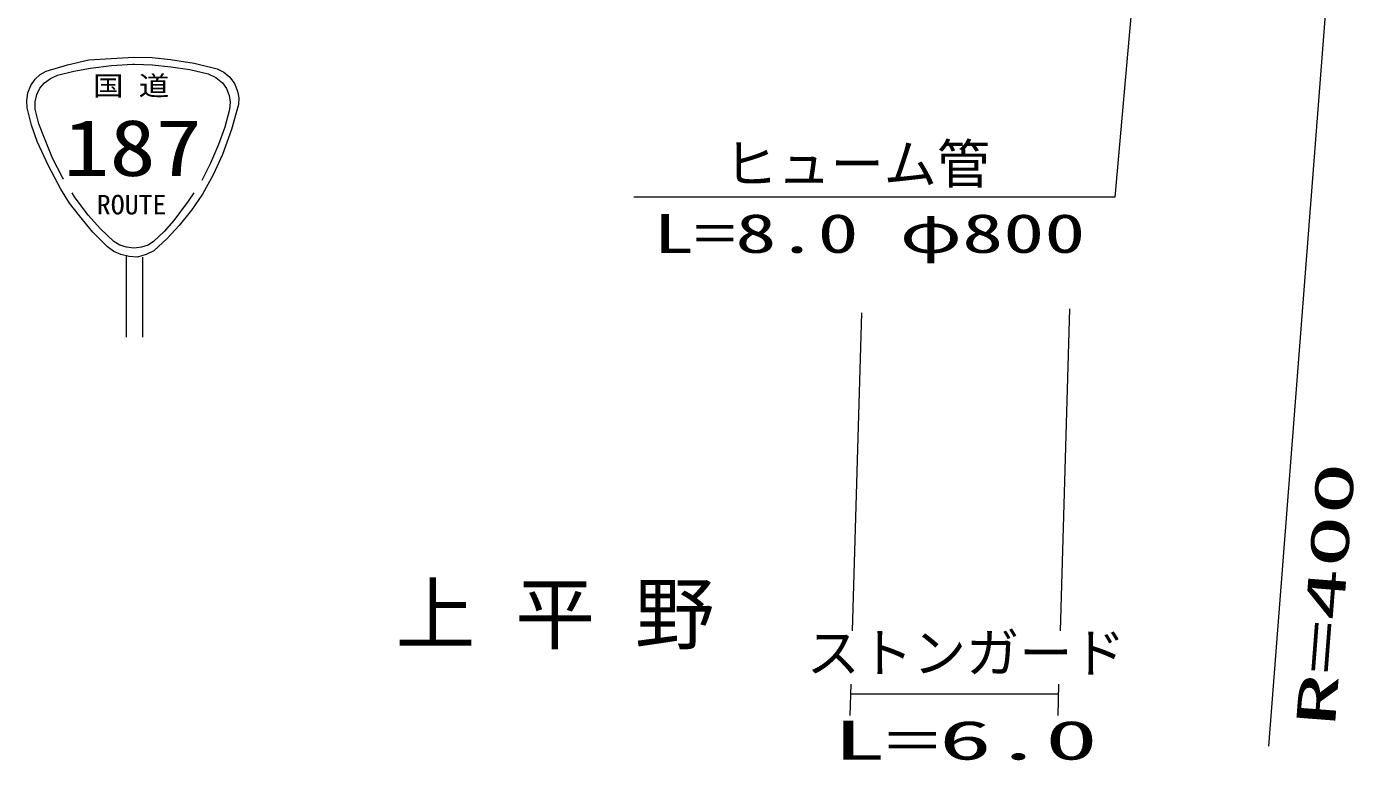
# Model space of a CAD drawing. Units: millimetres, scale not verified. Extents: x 66169 to 706169, y 819 to 360819.
# Drawn here: x 123530 to 173707, y 223181 to 250764 of the extents above; entities that cross this region are included whole.
import ezdxf
from ezdxf.enums import TextEntityAlignment as Align

# ---------------------------------------------------------------- set-up
doc = ezdxf.new("R2010")
doc.units = ezdxf.units.MM
doc.header["$LTSCALE"] = 1000
doc.layers.add('S-BGD', color=1, linetype='Continuous', lineweight=13)
doc.layers.add('S-BGD-HTXT', color=6, linetype='Continuous', lineweight=13)
doc.styles.add('ＭＳ ゴシック', font='')
doc.styles.get('ＭＳ ゴシック').set_extended_font_data('MS Gothic')

msp = doc.modelspace()

# ---------------------------------------------------------------- linework, layer by layer
at = {"layer": 'S-BGD'}
for p, q in [((127284, 239088), (127284, 242137)), ((127884, 242099), (127884, 239088))]:
    msp.add_line(p, q, dxfattribs=at)
msp.add_lwpolyline([(127559, 249624), (128251, 249609), (128945, 249534), (129831, 249388), (130697, 249184), (130952, 249051), (131172, 248866), (131343, 248625), (131465, 248346), (131515, 248095), (131504, 247837), (131231, 246895), (130897, 245959), (130546, 245200), (130142, 244469), (129731, 243867), (129267, 243294), (128814, 242795), (128317, 242337), (128024, 242194), (127697, 242104), (127380, 242123), (127071, 242201), (126809, 242313), (126566, 242484), (126020, 243044), (125517, 243647), (125143, 244135), (124819, 244659), (124347, 245535), (123927, 246445), (123706, 247066), (123543, 247708), (123530, 247992), (123577, 248283), (123687, 248550), (123853, 248792), (124042, 248969), (124264, 249094), (125063, 249333), (125872, 249512), (126710, 249573)], close=True, dxfattribs=at)
for points in [[(124914, 245027), (124874, 245089), (124507, 245818), (124195, 246570), (123991, 247111), (123847, 247665), (123851, 247938), (123916, 248216), (124030, 248449), (124202, 248658), (124427, 248821), (124692, 248936), (125308, 249097), (125934, 249199), (126719, 249305), (127514, 249351), (127544, 249351), (127584, 249352)], [(127584, 249352), (128269, 249334), (128953, 249255), (129666, 249152), (130363, 248988), (130643, 248849), (130901, 248653), (131050, 248438), (131153, 248182), (131189, 247921), (131164, 247649), (130985, 246985), (130749, 246338), (130450, 245629), (130114, 244979)], [(129813, 244514), (129609, 244203), (129062, 243483), (128709, 243068), (128305, 242688), (128098, 242552), (127856, 242469), (127574, 242438), (127290, 242469), (127037, 242547), (126809, 242682), (126304, 243163), (125846, 243682), (125335, 244369), (125242, 244514)]]:
    msp.add_lwpolyline(points, dxfattribs=at)
at = {"layer": 'S-BGD-HTXT'}
for p, q in [((170268, 223707), (173707, 268103)), ((166239, 264443), (164467, 244360)), ((164467, 244360), (146378, 244360)), ((154943, 240004), (154593, 228050)), ((162769, 240152), (162415, 228050)), ((154534, 226050), (154500, 224869)), ((162356, 226050), (162321, 224869)), ((154523, 225681), (162345, 225681))]:
    msp.add_line(p, q, dxfattribs=at)

# ---------------------------------------------------------------- texts
at = {"layer": 'S-BGD', "style": 'ＭＳ ゴシック'}
for s, height, width, p in [('国 道', 733.1, 1.15, (126022, 247957)), ('187', 2126, 1.2, (124914, 244514)), ('ROUTE', 733.1, 1.05, (126170, 243486))]:
    msp.add_text(s, height=height, dxfattribs=dict(at, width=width)).set_placement(p, align=Align.BOTTOM_LEFT)
at = {"layer": 'S-BGD', "insert": (137411, 227349), "char_height": 2199, "attachment_point": 7, "style": 'ＭＳ ゴシック'}
msp.add_mtext('\\T1.5;上平野', dxfattribs=at)
at = {"layer": 'S-BGD-HTXT', "style": 'ＭＳ ゴシック'}
for s, p in [('ヒューム管', (149775, 244434)), ('ストンガード', (152875, 226050))]:
    msp.add_text(s, height=1466, dxfattribs=at).set_placement(p, align=Align.BOTTOM_LEFT)
for s, width, p in [('L=8.0 φ800', 1.55, (147102, 241821)), ('L=6.0', 2, (153862, 222765))]:
    msp.add_text(s, height=1466, dxfattribs=dict(at, width=width)).set_placement(p, align=Align.BOTTOM_LEFT)
at = {"layer": 'S-BGD-HTXT', "style": 'ＭＳ ゴシック', "width": 2}
msp.add_text('R=400', height=1466, rotation=85.6, dxfattribs=at).set_placement((173184, 224362), align=Align.BOTTOM_LEFT)

doc.saveas('drawing.dxf')
